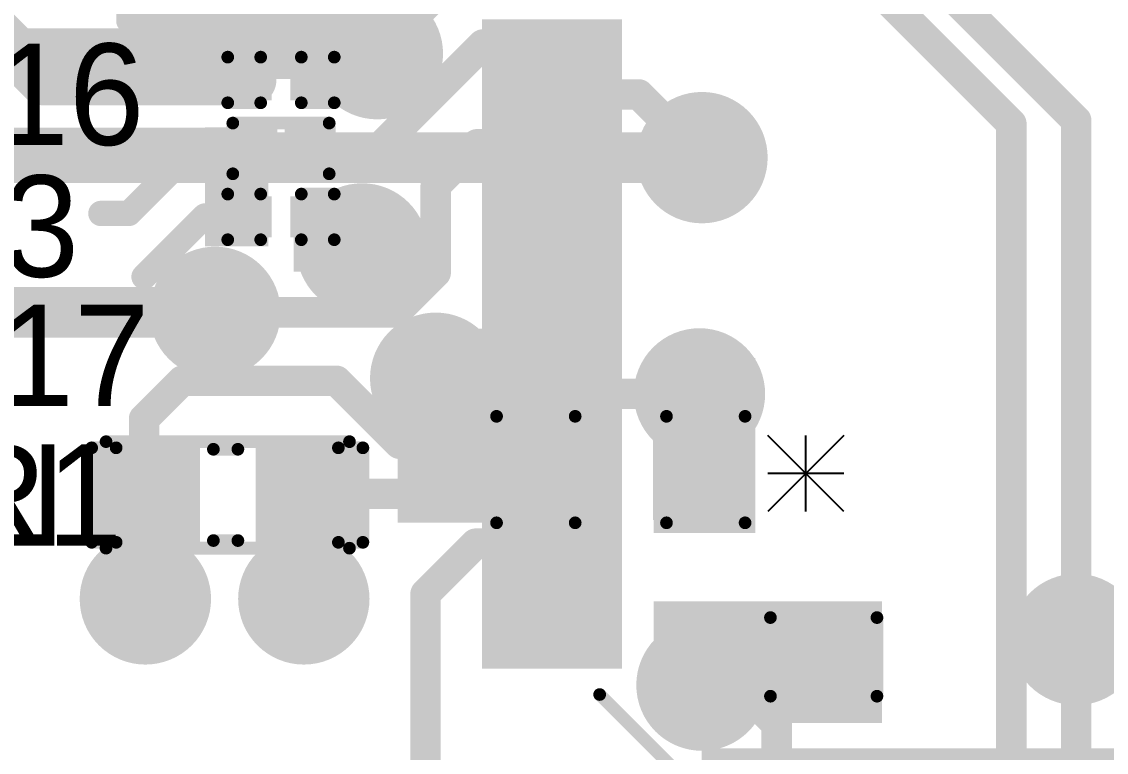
# Model space of a CAD drawing. Header units: millimetres. Extents: x 2.17 to 4.96, y 1.49 to 4.34.
# Drawn here: x 3.0847 to 3.5124, y 2.4945 to 2.7826 of the extents above; entities that cross this region are included whole.
import ezdxf

# ---------------------------------------------------------------- set-up
doc = ezdxf.new("R2010")
doc.units = ezdxf.units.MM
doc.header["$MEASUREMENT"] = 0
for name, color, linetype in [('BottomLayer', 5, 'Continuous'), ('BottomOverlay', 54, 'Continuous'), ('BottomPaste', 16, 'Continuous'), ('BottomSolder', 6, 'Continuous'), ('InternalPlane1', 76, 'Continuous'), ('InternalPlane2', 16, 'Continuous'), ('Mechanical2', 216, 'Continuous'), ('MultiLayer', 9, 'Continuous'), ('TopLayer', 1, 'Continuous'), ('TopOverlay', 2, 'Continuous'), ('TopPaste', 8, 'Continuous'), ('TopSolder', 216, 'Continuous'), ('ViaHoleLayer', 16, 'Continuous')]:
    doc.layers.add(name, color=color, linetype=linetype)

# ---------------------------------------------------------------- blocks, each defined once
blk = doc.blocks.new('ECS__327_7_34B_C_TR_4')
at = {"layer": 'TopLayer'}
for points in [[(-0.07087, -0.0374), (-0.02756, -0.0374), (-0.07087, 0.0374), (-0.02756, 0.0374)], [(0.02756, -0.0374), (0.07087, -0.0374), (0.02756, 0.0374), (0.07087, 0.0374)]]:
    blk.add_solid(points, dxfattribs=at)
at = {"layer": 'TopOverlay', "const_width": 0.00787}
for points in [[(-0.026, 0.043), (-0.076, 0.043)], [(-0.076, -0.043), (-0.076, 0.043)], [(0.076, 0.043), (0.026, 0.043)], [(0.076, -0.043), (0.076, 0.043)], [(-0.026, -0.043), (-0.076, -0.043)], [(0.076, -0.043), (0.026, -0.043)]]:
    blk.add_lwpolyline(points, dxfattribs=at)
at = {"layer": 'TopOverlay', "const_width": 0.00394}
for points in [[(-0.07797, 0.043, 1), (-0.07403, 0.043, 1)], [(-0.07797, 0.043, 1), (-0.07403, 0.043, 1)], [(-0.02797, 0.043, 1), (-0.02403, 0.043, 1)], [(0.02403, 0.043, 1), (0.02797, 0.043, 1)], [(0.07403, 0.043, 1), (0.07797, 0.043, 1)], [(0.07403, 0.043, 1), (0.07797, 0.043, 1)], [(-0.07797, -0.043, 1), (-0.07403, -0.043, 1)], [(-0.07797, -0.043, 1), (-0.07403, -0.043, 1)], [(-0.02797, -0.043, 1), (-0.02403, -0.043, 1)], [(0.02403, -0.043, 1), (0.02797, -0.043, 1)], [(0.07403, -0.043, 1), (0.07797, -0.043, 1)], [(0.07403, -0.043, 1), (0.07797, -0.043, 1)]]:
    blk.add_lwpolyline(points, format="xyb", close=True, dxfattribs=at)
at = {"layer": 'TopPaste'}
for points in [[(-0.07087, -0.0374), (-0.02756, -0.0374), (-0.07087, 0.0374), (-0.02756, 0.0374)], [(0.02756, -0.0374), (0.07087, -0.0374), (0.02756, 0.0374), (0.07087, 0.0374)]]:
    blk.add_solid(points, dxfattribs=at)
at = {"layer": 'TopSolder'}
for points in [[(-0.07487, -0.0414), (-0.02356, -0.0414), (-0.07487, 0.0414), (-0.02356, 0.0414)], [(0.02356, -0.0414), (0.07487, -0.0414), (0.02356, 0.0414), (0.07487, 0.0414)]]:
    blk.add_solid(points, dxfattribs=at)
blk = doc.blocks.new('LQFP_100_16')
at = {"layer": 'TopLayer'}
for points in [[(-0.32874, -0.00591), (-0.2815, -0.00591), (-0.32874, 0.00591), (-0.2815, 0.00591)], [(-0.32874, -0.02559), (-0.2815, -0.02559), (-0.32874, -0.01378), (-0.2815, -0.01378)], [(-0.32874, -0.04528), (-0.2815, -0.04528), (-0.32874, -0.03346), (-0.2815, -0.03346)], [(-0.32874, -0.06496), (-0.2815, -0.06496), (-0.32874, -0.05315), (-0.2815, -0.05315)], [(-0.32874, -0.08465), (-0.2815, -0.08465), (-0.32874, -0.07283), (-0.2815, -0.07283)], [(-0.32874, -0.10433), (-0.2815, -0.10433), (-0.32874, -0.09252), (-0.2815, -0.09252)], [(-0.32874, -0.12402), (-0.2815, -0.12402), (-0.32874, -0.1122), (-0.2815, -0.1122)], [(-0.32874, -0.1437), (-0.2815, -0.1437), (-0.32874, -0.13189), (-0.2815, -0.13189)], [(-0.32874, -0.16339), (-0.2815, -0.16339), (-0.32874, -0.15157), (-0.2815, -0.15157)], [(-0.32874, -0.18307), (-0.2815, -0.18307), (-0.32874, -0.17126), (-0.2815, -0.17126)], [(-0.32874, -0.20276), (-0.2815, -0.20276), (-0.32874, -0.19094), (-0.2815, -0.19094)], [(-0.32874, -0.22244), (-0.2815, -0.22244), (-0.32874, -0.21063), (-0.2815, -0.21063)], [(-0.32874, -0.24213), (-0.2815, -0.24213), (-0.32874, -0.23031), (-0.2815, -0.23031)]]:
    blk.add_solid(points, dxfattribs=at)
at = {"layer": 'TopOverlay', "const_width": 0.005}
blk.add_lwpolyline([(-0.28634, -0.25634), (-0.25634, -0.28634)], dxfattribs=at)
at = {"layer": 'TopOverlay', "const_width": 0.0025}
blk.add_lwpolyline([(-0.28759, -0.25634, 1), (-0.28509, -0.25634, 1)], format="xyb", close=True, dxfattribs=at)
at = {"layer": 'TopPaste'}
for points in [[(-0.32874, -0.00591), (-0.2815, -0.00591), (-0.32874, 0.00591), (-0.2815, 0.00591)], [(-0.32874, -0.02559), (-0.2815, -0.02559), (-0.32874, -0.01378), (-0.2815, -0.01378)], [(-0.32874, -0.04528), (-0.2815, -0.04528), (-0.32874, -0.03346), (-0.2815, -0.03346)], [(-0.32874, -0.06496), (-0.2815, -0.06496), (-0.32874, -0.05315), (-0.2815, -0.05315)], [(-0.32874, -0.08465), (-0.2815, -0.08465), (-0.32874, -0.07283), (-0.2815, -0.07283)], [(-0.32874, -0.10433), (-0.2815, -0.10433), (-0.32874, -0.09252), (-0.2815, -0.09252)], [(-0.32874, -0.12402), (-0.2815, -0.12402), (-0.32874, -0.1122), (-0.2815, -0.1122)], [(-0.32874, -0.1437), (-0.2815, -0.1437), (-0.32874, -0.13189), (-0.2815, -0.13189)], [(-0.32874, -0.16339), (-0.2815, -0.16339), (-0.32874, -0.15157), (-0.2815, -0.15157)], [(-0.32874, -0.18307), (-0.2815, -0.18307), (-0.32874, -0.17126), (-0.2815, -0.17126)], [(-0.32874, -0.20276), (-0.2815, -0.20276), (-0.32874, -0.19094), (-0.2815, -0.19094)], [(-0.32874, -0.22244), (-0.2815, -0.22244), (-0.32874, -0.21063), (-0.2815, -0.21063)], [(-0.32874, -0.24213), (-0.2815, -0.24213), (-0.32874, -0.23031), (-0.2815, -0.23031)]]:
    blk.add_solid(points, dxfattribs=at)
at = {"layer": 'TopSolder'}
for points in [[(-0.33274, -0.00991), (-0.2775, -0.00991), (-0.33274, 0.00991), (-0.2775, 0.00991)], [(-0.33274, -0.02959), (-0.2775, -0.02959), (-0.33274, -0.00978), (-0.2775, -0.00978)], [(-0.33274, -0.04928), (-0.2775, -0.04928), (-0.33274, -0.02946), (-0.2775, -0.02946)], [(-0.33274, -0.06896), (-0.2775, -0.06896), (-0.33274, -0.04915), (-0.2775, -0.04915)], [(-0.33274, -0.08865), (-0.2775, -0.08865), (-0.33274, -0.06883), (-0.2775, -0.06883)], [(-0.33274, -0.10833), (-0.2775, -0.10833), (-0.33274, -0.08852), (-0.2775, -0.08852)], [(-0.33274, -0.12802), (-0.2775, -0.12802), (-0.33274, -0.1082), (-0.2775, -0.1082)], [(-0.33274, -0.1477), (-0.2775, -0.1477), (-0.33274, -0.12789), (-0.2775, -0.12789)], [(-0.33274, -0.16739), (-0.2775, -0.16739), (-0.33274, -0.14757), (-0.2775, -0.14757)], [(-0.33274, -0.18707), (-0.2775, -0.18707), (-0.33274, -0.16726), (-0.2775, -0.16726)], [(-0.33274, -0.20676), (-0.2775, -0.20676), (-0.33274, -0.18694), (-0.2775, -0.18694)], [(-0.33274, -0.22644), (-0.2775, -0.22644), (-0.33274, -0.20663), (-0.2775, -0.20663)], [(-0.33274, -0.24613), (-0.2775, -0.24613), (-0.33274, -0.22631), (-0.2775, -0.22631)], [(-0.24613, -0.2775), (-0.24613, -0.33274), (-0.22631, -0.2775), (-0.22631, -0.33274)], [(-0.22644, -0.2775), (-0.22644, -0.33274), (-0.20663, -0.2775), (-0.20663, -0.33274)], [(-0.20676, -0.2775), (-0.20676, -0.33274), (-0.18694, -0.2775), (-0.18694, -0.33274)], [(-0.18707, -0.2775), (-0.18707, -0.33274), (-0.16726, -0.2775), (-0.16726, -0.33274)], [(-0.16739, -0.2775), (-0.16739, -0.33274), (-0.14757, -0.2775), (-0.14757, -0.33274)], [(-0.1477, -0.2775), (-0.1477, -0.33274), (-0.12789, -0.2775), (-0.12789, -0.33274)], [(-0.12802, -0.2775), (-0.12802, -0.33274), (-0.1082, -0.2775), (-0.1082, -0.33274)], [(-0.10833, -0.2775), (-0.10833, -0.33274), (-0.08852, -0.2775), (-0.08852, -0.33274)], [(-0.08865, -0.2775), (-0.08865, -0.33274), (-0.06883, -0.2775), (-0.06883, -0.33274)]]:
    blk.add_solid(points, dxfattribs=at)
blk = doc.blocks.new('R___0201_23')
at = {"layer": 'TopLayer'}
for points in [[(-0.01614, -0.00728), (-0.00551, -0.00728), (-0.01614, 0.00728), (-0.00551, 0.00728)], [(0.00551, -0.00728), (0.01614, -0.00728), (0.00551, 0.00728), (0.01614, 0.00728)]]:
    blk.add_solid(points, dxfattribs=at)
at = {"layer": 'TopOverlay', "const_width": 0.005}
for points in [[(0.019, 0.01), (-0.019, 0.01)], [(-0.019, 0.01), (-0.019, -0.01)], [(0.019, 0.01), (0.019, -0.01)], [(0.019, -0.01), (-0.019, -0.01)]]:
    blk.add_lwpolyline(points, dxfattribs=at)
at = {"layer": 'TopOverlay', "const_width": 0.0025}
for points in [[(-0.02025, 0.01, 1), (-0.01775, 0.01, 1)], [(-0.02025, 0.01, 1), (-0.01775, 0.01, 1)], [(0.01775, 0.01, 1), (0.02025, 0.01, 1)], [(0.01775, 0.01, 1), (0.02025, 0.01, 1)], [(-0.02025, -0.01, 1), (-0.01775, -0.01, 1)], [(-0.02025, -0.01, 1), (-0.01775, -0.01, 1)], [(0.01775, -0.01, 1), (0.02025, -0.01, 1)], [(0.01775, -0.01, 1), (0.02025, -0.01, 1)]]:
    blk.add_lwpolyline(points, format="xyb", close=True, dxfattribs=at)
at = {"layer": 'TopPaste'}
for points in [[(-0.01614, -0.00728), (-0.00551, -0.00728), (-0.01614, 0.00728), (-0.00551, 0.00728)], [(0.00551, -0.00728), (0.01614, -0.00728), (0.00551, 0.00728), (0.01614, 0.00728)]]:
    blk.add_solid(points, dxfattribs=at)
at = {"layer": 'TopSolder'}
for points in [[(-0.02014, -0.01128), (-0.00151, -0.01128), (-0.02014, 0.01128), (-0.00151, 0.01128)], [(0.00151, -0.01128), (0.02014, -0.01128), (0.00151, 0.01128), (0.02014, 0.01128)]]:
    blk.add_solid(points, dxfattribs=at)
blk = doc.blocks.new('R__0603_25')
at = {"layer": 'TopLayer'}
for points in [[(-0.045, 0.0175), (-0.045, -0.0175), (-0.015, 0.0175), (-0.015, -0.0175)], [(0.015, 0.0175), (0.015, -0.0175), (0.045, 0.0175), (0.045, -0.0175)]]:
    blk.add_solid(points, dxfattribs=at)
at = {"layer": 'TopOverlay', "const_width": 0.005}
for points in [[(-0.048, 0.021), (0.048, 0.021)], [(-0.048, -0.021), (-0.048, 0.021)], [(0.048, -0.021), (0.048, 0.021)], [(-0.048, -0.021), (0.048, -0.021)]]:
    blk.add_lwpolyline(points, dxfattribs=at)
at = {"layer": 'TopOverlay', "const_width": 0.0025}
for points in [[(-0.04925, 0.021, 1), (-0.04675, 0.021, 1)], [(-0.04925, 0.021, 1), (-0.04675, 0.021, 1)], [(0.04675, 0.021, 1), (0.04925, 0.021, 1)], [(0.04675, 0.021, 1), (0.04925, 0.021, 1)], [(-0.04925, -0.021, 1), (-0.04675, -0.021, 1)], [(-0.04925, -0.021, 1), (-0.04675, -0.021, 1)], [(0.04675, -0.021, 1), (0.04925, -0.021, 1)], [(0.04675, -0.021, 1), (0.04925, -0.021, 1)]]:
    blk.add_lwpolyline(points, format="xyb", close=True, dxfattribs=at)
at = {"layer": 'TopPaste'}
for points in [[(-0.045, 0.0175), (-0.045, -0.0175), (-0.015, 0.0175), (-0.015, -0.0175)], [(0.015, 0.0175), (0.015, -0.0175), (0.045, 0.0175), (0.045, -0.0175)]]:
    blk.add_solid(points, dxfattribs=at)
at = {"layer": 'TopSolder'}
for points in [[(-0.049, 0.0215), (-0.049, -0.0215), (-0.011, 0.0215), (-0.011, -0.0215)], [(0.011, 0.0215), (0.011, -0.0215), (0.049, 0.0215), (0.049, -0.0215)]]:
    blk.add_solid(points, dxfattribs=at)
blk = doc.blocks.new('IND_0603_B_26')
at = {"layer": 'BottomLayer'}
for points in [[(-0.04921, -0.01378), (-0.01575, -0.01378), (-0.04921, 0.01378), (-0.01575, 0.01378)], [(0.01575, -0.01378), (0.04921, -0.01378), (0.01575, 0.01378), (0.04921, 0.01378)]]:
    blk.add_solid(points, dxfattribs=at)
at = {"layer": 'BottomOverlay', "const_width": 0.005}
for points in [[(-0.05366, 0.01857), (-0.044, 0.01857)], [(-0.05366, -0.01869), (-0.05366, 0.01857)], [(-0.00566, 0.018), (0.004, 0.018)], [(0.04363, 0.01857), (0.05329, 0.01857)], [(0.05329, -0.01869), (0.05329, 0.01857)], [(-0.05366, -0.01869), (-0.044, -0.01869)], [(-0.00566, -0.018), (0.004, -0.018)], [(0.04363, -0.01869), (0.05329, -0.01869)]]:
    blk.add_lwpolyline(points, dxfattribs=at)
at = {"layer": 'BottomOverlay', "const_width": 0.0025}
for points in [[(-0.05491, 0.01857, 1), (-0.05241, 0.01857, 1)], [(-0.05491, 0.01857, 1), (-0.05241, 0.01857, 1)], [(-0.04525, 0.01857, 1), (-0.04275, 0.01857, 1)], [(-0.00691, 0.018, 1), (-0.00441, 0.018, 1)], [(0.00275, 0.018, 1), (0.00525, 0.018, 1)], [(0.04238, 0.01857, 1), (0.04488, 0.01857, 1)], [(0.05204, 0.01857, 1), (0.05454, 0.01857, 1)], [(0.05204, 0.01857, 1), (0.05454, 0.01857, 1)], [(-0.05491, -0.01869, 1), (-0.05241, -0.01869, 1)], [(-0.05491, -0.01869, 1), (-0.05241, -0.01869, 1)], [(-0.04525, -0.01869, 1), (-0.04275, -0.01869, 1)], [(-0.00691, -0.018, 1), (-0.00441, -0.018, 1)], [(0.00275, -0.018, 1), (0.00525, -0.018, 1)], [(0.04238, -0.01869, 1), (0.04488, -0.01869, 1)], [(0.05204, -0.01869, 1), (0.05454, -0.01869, 1)], [(0.05204, -0.01869, 1), (0.05454, -0.01869, 1)]]:
    blk.add_lwpolyline(points, format="xyb", close=True, dxfattribs=at)
at = {"layer": 'BottomPaste'}
for points in [[(-0.04921, -0.01378), (-0.01575, -0.01378), (-0.04921, 0.01378), (-0.01575, 0.01378)], [(0.01575, -0.01378), (0.04921, -0.01378), (0.01575, 0.01378), (0.04921, 0.01378)]]:
    blk.add_solid(points, dxfattribs=at)
at = {"layer": 'BottomSolder'}
for points in [[(-0.05321, -0.01778), (-0.01175, -0.01778), (-0.05321, 0.01778), (-0.01175, 0.01778)], [(0.01175, -0.01778), (0.05321, -0.01778), (0.01175, 0.01778), (0.05321, 0.01778)]]:
    blk.add_solid(points, dxfattribs=at)
blk = doc.blocks.new('CAP_0201_38')
at = {"layer": 'TopLayer'}
for points in [[(-0.01772, -0.00591), (-0.00591, -0.00591), (-0.01772, 0.00591), (-0.00591, 0.00591)], [(0.00591, -0.00591), (0.01772, -0.00591), (0.00591, 0.00591), (0.01772, 0.00591)]]:
    blk.add_solid(points, dxfattribs=at)
at = {"layer": 'TopOverlay', "const_width": 0.005}
for points in [[(-0.021, 0.009), (-0.021, -0.009)], [(-0.008, 0.009), (-0.021, 0.009)], [(0.021, 0.009), (0.008, 0.009)], [(0.021, 0.009), (0.021, -0.009)], [(-0.008, -0.009), (-0.021, -0.009)], [(0.021, -0.009), (0.008, -0.009)]]:
    blk.add_lwpolyline(points, dxfattribs=at)
at = {"layer": 'TopOverlay', "const_width": 0.0025}
for points in [[(-0.02225, 0.009, 1), (-0.01975, 0.009, 1)], [(-0.02225, 0.009, 1), (-0.01975, 0.009, 1)], [(-0.00925, 0.009, 1), (-0.00675, 0.009, 1)], [(0.00675, 0.009, 1), (0.00925, 0.009, 1)], [(0.01975, 0.009, 1), (0.02225, 0.009, 1)], [(0.01975, 0.009, 1), (0.02225, 0.009, 1)], [(-0.02225, -0.009, 1), (-0.01975, -0.009, 1)], [(-0.02225, -0.009, 1), (-0.01975, -0.009, 1)], [(-0.00925, -0.009, 1), (-0.00675, -0.009, 1)], [(0.00675, -0.009, 1), (0.00925, -0.009, 1)], [(0.01975, -0.009, 1), (0.02225, -0.009, 1)], [(0.01975, -0.009, 1), (0.02225, -0.009, 1)]]:
    blk.add_lwpolyline(points, format="xyb", close=True, dxfattribs=at)
at = {"layer": 'TopPaste'}
for points in [[(-0.01772, -0.00591), (-0.00591, -0.00591), (-0.01772, 0.00591), (-0.00591, 0.00591)], [(0.00591, -0.00591), (0.01772, -0.00591), (0.00591, 0.00591), (0.01772, 0.00591)]]:
    blk.add_solid(points, dxfattribs=at)
at = {"layer": 'TopSolder'}
for points in [[(-0.01988, -0.00807), (-0.00374, -0.00807), (-0.01988, 0.00807), (-0.00374, 0.00807)], [(0.00374, -0.00807), (0.01988, -0.00807), (0.00374, 0.00807), (0.01988, 0.00807)]]:
    blk.add_solid(points, dxfattribs=at)
blk = doc.blocks.new('CAP_0201_39')
at = {"layer": 'TopLayer'}
for points in [[(-0.01772, -0.00591), (-0.00591, -0.00591), (-0.01772, 0.00591), (-0.00591, 0.00591)], [(0.00591, -0.00591), (0.01772, -0.00591), (0.00591, 0.00591), (0.01772, 0.00591)]]:
    blk.add_solid(points, dxfattribs=at)
at = {"layer": 'TopOverlay', "const_width": 0.005}
for points in [[(-0.021, -0.009), (-0.021, 0.009)], [(-0.021, 0.009), (-0.008, 0.009)], [(0.008, 0.009), (0.021, 0.009)], [(0.021, -0.009), (0.021, 0.009)], [(-0.021, -0.009), (-0.008, -0.009)], [(0.008, -0.009), (0.021, -0.009)]]:
    blk.add_lwpolyline(points, dxfattribs=at)
at = {"layer": 'TopOverlay', "const_width": 0.0025}
for points in [[(-0.02225, 0.009, 1), (-0.01975, 0.009, 1)], [(-0.02225, 0.009, 1), (-0.01975, 0.009, 1)], [(-0.00925, 0.009, 1), (-0.00675, 0.009, 1)], [(0.00675, 0.009, 1), (0.00925, 0.009, 1)], [(0.01975, 0.009, 1), (0.02225, 0.009, 1)], [(0.01975, 0.009, 1), (0.02225, 0.009, 1)], [(-0.02225, -0.009, 1), (-0.01975, -0.009, 1)], [(-0.02225, -0.009, 1), (-0.01975, -0.009, 1)], [(-0.00925, -0.009, 1), (-0.00675, -0.009, 1)], [(0.00675, -0.009, 1), (0.00925, -0.009, 1)], [(0.01975, -0.009, 1), (0.02225, -0.009, 1)], [(0.01975, -0.009, 1), (0.02225, -0.009, 1)]]:
    blk.add_lwpolyline(points, format="xyb", close=True, dxfattribs=at)
at = {"layer": 'TopPaste'}
for points in [[(-0.01772, -0.00591), (-0.00591, -0.00591), (-0.01772, 0.00591), (-0.00591, 0.00591)], [(0.00591, -0.00591), (0.01772, -0.00591), (0.00591, 0.00591), (0.01772, 0.00591)]]:
    blk.add_solid(points, dxfattribs=at)
at = {"layer": 'TopSolder'}
for points in [[(-0.01988, -0.00807), (-0.00374, -0.00807), (-0.01988, 0.00807), (-0.00374, 0.00807)], [(0.00374, -0.00807), (0.01988, -0.00807), (0.00374, 0.00807), (0.01988, 0.00807)]]:
    blk.add_solid(points, dxfattribs=at)
blk = doc.blocks.new('C__0603_B_44')
at = {"layer": 'BottomLayer'}
for points in [[(-0.015, -0.0175), (-0.015, 0.0175), (-0.045, -0.0175), (-0.045, 0.0175)], [(0.045, -0.0175), (0.045, 0.0175), (0.015, -0.0175), (0.015, 0.0175)]]:
    blk.add_solid(points, dxfattribs=at)
at = {"layer": 'BottomOverlay', "const_width": 0.005}
for points in [[(-0.049, -0.021), (-0.049, 0.021)], [(-0.049, 0.021), (-0.018, 0.021)], [(0.018, 0.021), (0.049, 0.021)], [(0.049, -0.021), (0.049, 0.021)], [(-0.049, -0.021), (-0.018, -0.021)], [(0.018, -0.021), (0.049, -0.021)]]:
    blk.add_lwpolyline(points, dxfattribs=at)
at = {"layer": 'BottomOverlay', "const_width": 0.0025}
for points in [[(-0.05025, 0.021, 1), (-0.04775, 0.021, 1)], [(-0.05025, 0.021, 1), (-0.04775, 0.021, 1)], [(-0.01925, 0.021, 1), (-0.01675, 0.021, 1)], [(0.01675, 0.021, 1), (0.01925, 0.021, 1)], [(0.04775, 0.021, 1), (0.05025, 0.021, 1)], [(0.04775, 0.021, 1), (0.05025, 0.021, 1)], [(-0.05025, -0.021, 1), (-0.04775, -0.021, 1)], [(-0.05025, -0.021, 1), (-0.04775, -0.021, 1)], [(-0.01925, -0.021, 1), (-0.01675, -0.021, 1)], [(0.01675, -0.021, 1), (0.01925, -0.021, 1)], [(0.04775, -0.021, 1), (0.05025, -0.021, 1)], [(0.04775, -0.021, 1), (0.05025, -0.021, 1)]]:
    blk.add_lwpolyline(points, format="xyb", close=True, dxfattribs=at)
at = {"layer": 'BottomPaste'}
for points in [[(-0.015, -0.0175), (-0.015, 0.0175), (-0.045, -0.0175), (-0.045, 0.0175)], [(0.045, -0.0175), (0.045, 0.0175), (0.015, -0.0175), (0.015, 0.0175)]]:
    blk.add_solid(points, dxfattribs=at)
at = {"layer": 'BottomSolder'}
for points in [[(-0.01264, -0.01986), (-0.01264, 0.01986), (-0.04736, -0.01986), (-0.04736, 0.01986)], [(0.04736, -0.01986), (0.04736, 0.01986), (0.01264, -0.01986), (0.01264, 0.01986)]]:
    blk.add_solid(points, dxfattribs=at)
blk = doc.blocks.new('C__0603_B_50')
at = {"layer": 'BottomLayer'}
for points in [[(-0.015, -0.0175), (-0.015, 0.0175), (-0.045, -0.0175), (-0.045, 0.0175)], [(0.045, -0.0175), (0.045, 0.0175), (0.015, -0.0175), (0.015, 0.0175)]]:
    blk.add_solid(points, dxfattribs=at)
at = {"layer": 'BottomOverlay', "const_width": 0.005}
for points in [[(-0.049, 0.021), (-0.049, -0.021)], [(-0.049, 0.021), (-0.018, 0.021)], [(0.018, 0.021), (0.049, 0.021)], [(0.049, 0.021), (0.049, -0.021)], [(-0.049, -0.021), (-0.018, -0.021)], [(0.018, -0.021), (0.049, -0.021)]]:
    blk.add_lwpolyline(points, dxfattribs=at)
at = {"layer": 'BottomOverlay', "const_width": 0.0025}
for points in [[(-0.05025, 0.021, 1), (-0.04775, 0.021, 1)], [(-0.05025, 0.021, 1), (-0.04775, 0.021, 1)], [(-0.01925, 0.021, 1), (-0.01675, 0.021, 1)], [(0.01675, 0.021, 1), (0.01925, 0.021, 1)], [(0.04775, 0.021, 1), (0.05025, 0.021, 1)], [(0.04775, 0.021, 1), (0.05025, 0.021, 1)], [(-0.05025, -0.021, 1), (-0.04775, -0.021, 1)], [(-0.05025, -0.021, 1), (-0.04775, -0.021, 1)], [(-0.01925, -0.021, 1), (-0.01675, -0.021, 1)], [(0.01675, -0.021, 1), (0.01925, -0.021, 1)], [(0.04775, -0.021, 1), (0.05025, -0.021, 1)], [(0.04775, -0.021, 1), (0.05025, -0.021, 1)]]:
    blk.add_lwpolyline(points, format="xyb", close=True, dxfattribs=at)
at = {"layer": 'BottomPaste'}
for points in [[(-0.015, -0.0175), (-0.015, 0.0175), (-0.045, -0.0175), (-0.045, 0.0175)], [(0.045, -0.0175), (0.045, 0.0175), (0.015, -0.0175), (0.015, 0.0175)]]:
    blk.add_solid(points, dxfattribs=at)
at = {"layer": 'BottomSolder'}
for points in [[(-0.01264, -0.01986), (-0.01264, 0.01986), (-0.04736, -0.01986), (-0.04736, 0.01986)], [(0.04736, -0.01986), (0.04736, 0.01986), (0.01264, -0.01986), (0.01264, 0.01986)]]:
    blk.add_solid(points, dxfattribs=at)

msp = doc.modelspace()

# ---------------------------------------------------------------- linework, layer by layer
at = {"layer": 'BottomLayer'}
for points, const_width in [([(3.148, 3.06938), (3.475, 2.74238)], 0.012), ([(3.223, 3.02125), (3.50057, 2.74368)], 0.012), ([(2.929, 2.77), (3.225, 2.77)], 0.02), ([(3.475, 2.483), (3.475, 2.74238)], 0.012), ([(3.50057, 2.539), (3.50057, 2.74368)], 0.012), ([(2.761, 2.729), (3.353, 2.729)], 0.02), ([(2.731, 2.668), (3.161, 2.668)], 0.02), ([(3.13352, 2.555), (3.13352, 2.596)], 0.025), ([(3.196, 2.59352), (3.19848, 2.596)], 0.025), ([(3.40063, 2.529), (3.401, 2.52863)], 0.025)]:
    msp.add_lwpolyline(points, dxfattribs=dict(at, const_width=const_width))
for points, const_width in [([(3.21909, 2.77, 1), (3.23091, 2.77, 1)], 0.01181), ([(3.22, 2.77, 1), (3.23, 2.77, 1)], 0.01), ([(3.472, 2.74238, 1), (3.478, 2.74238, 1)], 0.006), ([(3.472, 2.74238, 1), (3.478, 2.74238, 1)], 0.006), ([(3.49757, 2.74368, 1), (3.50357, 2.74368, 1)], 0.006), ([(3.49757, 2.74368, 1), (3.50357, 2.74368, 1)], 0.006), ([(3.34709, 2.729, 1), (3.35891, 2.729, 1)], 0.01181), ([(3.348, 2.729, 1), (3.358, 2.729, 1)], 0.01), ([(3.21309, 2.693, 1), (3.22491, 2.693, 1)], 0.01181), ([(3.15509, 2.668, 1), (3.16691, 2.668, 1)], 0.01181), ([(3.156, 2.668, 1), (3.166, 2.668, 1)], 0.01), ([(3.24209, 2.642, 1), (3.25391, 2.642, 1)], 0.01181), ([(3.34609, 2.63583, 1), (3.35791, 2.63583, 1)], 0.01181), ([(3.12727, 2.596, 1), (3.13977, 2.596, 1)], 0.0125), ([(3.18975, 2.59352, 1), (3.20225, 2.59352, 1)], 0.0125), ([(3.19223, 2.596, 1), (3.20473, 2.596, 1)], 0.0125), ([(3.12727, 2.555, 1), (3.13977, 2.555, 1)], 0.0125), ([(3.12761, 2.555, 1), (3.13942, 2.555, 1)], 0.01181), ([(3.19009, 2.555, 1), (3.20191, 2.555, 1)], 0.01181), ([(3.49467, 2.539, 1), (3.50648, 2.539, 1)], 0.01181), ([(3.49757, 2.539, 1), (3.50357, 2.539, 1)], 0.006), ([(3.39438, 2.529, 1), (3.40688, 2.529, 1)], 0.0125), ([(3.39475, 2.52863, 1), (3.40725, 2.52863, 1)], 0.0125), ([(3.34709, 2.521, 1), (3.35891, 2.521, 1)], 0.01181)]:
    msp.add_lwpolyline(points, format="xyb", close=True, dxfattribs=dict(at, const_width=const_width))
for points in [[(3.233, 2.585), (3.308, 2.585), (3.233, 2.656), (3.308, 2.656)], [(3.334, 2.581), (3.374, 2.581), (3.334, 2.65), (3.374, 2.65)], [(3.179, 2.54), (3.215, 2.54), (3.179, 2.61), (3.215, 2.61)], [(3.334, 2.506), (3.424, 2.506), (3.334, 2.554), (3.424, 2.554)]]:
    msp.add_solid(points, dxfattribs=at)
at = {"layer": 'BottomOverlay'}
for p, q in [((3.409, 2.61949), (3.37901, 2.5895)), ((3.409, 2.5895), (3.37901, 2.61949)), ((3.394, 2.5895), (3.394, 2.61949)), ((3.409, 2.60449), (3.37901, 2.60449))]:
    msp.add_line(p, q, dxfattribs=at)
at = {"layer": 'InternalPlane1', "const_width": 0.04}
msp.add_lwpolyline([(4.93976, 2.51612, -6.760445), (4.93618, 3.32971)], format="xyb", dxfattribs=at)
at = {"layer": 'InternalPlane1', "const_width": 0.02591}
for points in [[(3.21205, 2.77, 1), (3.23795, 2.77, 1)], [(3.34005, 2.729, 1), (3.36595, 2.729, 1)], [(3.20605, 2.693, 1), (3.23195, 2.693, 1)], [(3.14805, 2.668, 1), (3.17395, 2.668, 1)], [(3.33905, 2.63583, 1), (3.36495, 2.63583, 1)], [(3.18305, 2.555, 1), (3.20895, 2.555, 1)], [(3.48762, 2.539, 1), (3.51353, 2.539, 1)], [(3.34005, 2.521, 1), (3.36595, 2.521, 1)]]:
    msp.add_lwpolyline(points, format="xyb", close=True, dxfattribs=at)
at = {"layer": 'InternalPlane2', "const_width": 0.04}
msp.add_lwpolyline([(4.93976, 2.51612, -6.760445), (4.93618, 3.32971)], format="xyb", dxfattribs=at)
at = {"layer": 'InternalPlane2', "const_width": 0.02591}
for points in [[(3.21205, 2.77, 1), (3.23795, 2.77, 1)], [(3.34005, 2.729, 1), (3.36595, 2.729, 1)], [(3.14805, 2.668, 1), (3.17395, 2.668, 1)], [(3.23505, 2.642, 1), (3.26095, 2.642, 1)], [(3.12057, 2.555, 1), (3.14647, 2.555, 1)], [(3.18305, 2.555, 1), (3.20895, 2.555, 1)], [(3.48762, 2.539, 1), (3.51353, 2.539, 1)]]:
    msp.add_lwpolyline(points, format="xyb", close=True, dxfattribs=at)
at = {"layer": 'Mechanical2', "const_width": 0.015}
msp.add_lwpolyline([(4.9336, 2.5218, -6.818913), (4.92995, 3.32439)], format="xyb", dxfattribs=at)
at = {"layer": 'MultiLayer', "const_width": 0.01181}
for points in [[(3.21909, 2.77, 1), (3.23091, 2.77, 1)], [(3.34709, 2.729, 1), (3.35891, 2.729, 1)], [(3.21309, 2.693, 1), (3.22491, 2.693, 1)], [(3.15509, 2.668, 1), (3.16691, 2.668, 1)], [(3.24209, 2.642, 1), (3.25391, 2.642, 1)], [(3.34609, 2.63583, 1), (3.35791, 2.63583, 1)], [(3.12761, 2.555, 1), (3.13942, 2.555, 1)], [(3.19009, 2.555, 1), (3.20191, 2.555, 1)], [(3.49467, 2.539, 1), (3.50648, 2.539, 1)], [(3.34709, 2.521, 1), (3.35891, 2.521, 1)]]:
    msp.add_lwpolyline(points, format="xyb", close=True, dxfattribs=at)
at = {"layer": 'TopLayer'}
for points, const_width in [([(3.054, 2.799), (3.09337, 2.75963)], 0.02), ([(3.225, 2.77), (3.24831, 2.79332)], 0.012), ([(3.21463, 2.75963), (3.225, 2.77)], 0.012), ([(3.22563, 2.73263), (3.26663, 2.77363)], 0.012), ([(3.26663, 2.77363), (3.29388, 2.77363)], 0.012), ([(3.09337, 2.75963), (3.17519, 2.75963)], 0.02), ([(3.19881, 2.75963), (3.21463, 2.75963)], 0.012), ([(3.29388, 2.75394), (3.32806, 2.75394)], 0.012), ([(3.32806, 2.75394), (3.353, 2.729)], 0.012), ([(2.95182, 2.73082), (3.16418, 2.73082)], 0.02), ([(3.20383, 2.73263), (3.22563, 2.73263)], 0.012), ([(3.248, 2.718), (3.26426, 2.73426)], 0.012), ([(3.26426, 2.73426), (3.29388, 2.73426)], 0.012), ([(3.248, 2.68362), (3.248, 2.718)], 0.012), ([(3.23238, 2.668), (3.248, 2.68362)], 0.012), ([(3.161, 2.668), (3.23238, 2.668)], 0.012), ([(3.248, 2.642), (3.26152, 2.65552)], 0.012), ([(3.26152, 2.65552), (3.29388, 2.65552)], 0.012), ([(3.133, 2.626), (3.148, 2.641)], 0.012), ([(3.148, 2.641), (3.20891, 2.641)], 0.012), ([(3.20891, 2.641), (3.23376, 2.61615)], 0.012), ([(3.29388, 2.63583), (3.352, 2.63583)], 0.012), ([(3.133, 2.597), (3.133, 2.626)], 0.012), ([(3.23376, 2.61615), (3.29388, 2.61615)], 0.012), ([(3.196, 2.555), (3.196, 2.596)], 0.025), ([(3.193, 2.597), (3.19651, 2.597)], 0.012), ([(3.19651, 2.597), (3.19704, 2.59646)], 0.012), ([(3.19704, 2.59646), (3.29388, 2.59646)], 0.012), ([(3.244, 2.557), (3.26378, 2.57678)], 0.012), ([(3.26378, 2.57678), (3.29388, 2.57678)], 0.012), ([(3.244, 2.201), (3.244, 2.557)], 0.012), ([(3.5, 2.539), (3.50057, 2.53843)], 0.012), ([(3.50057, 2.46851), (3.50057, 2.53843)], 0.012), ([(3.353, 2.521), (3.367, 2.521)], 0.012), ([(3.367, 2.521), (3.38246, 2.50554)], 0.012), ([(3.38246, 2.46851), (3.38246, 2.50554)], 0.012)]:
    msp.add_lwpolyline(points, dxfattribs=dict(at, const_width=const_width))
for points, const_width in [([(3.21909, 2.77, 1), (3.23091, 2.77, 1)], 0.01181), ([(3.222, 2.77, 1), (3.228, 2.77, 1)], 0.006), ([(3.222, 2.77, 1), (3.228, 2.77, 1)], 0.006), ([(3.26363, 2.77363, 1), (3.26963, 2.77363, 1)], 0.006), ([(3.26363, 2.77363, 1), (3.26963, 2.77363, 1)], 0.006), ([(3.29088, 2.77363, 1), (3.29688, 2.77363, 1)], 0.006), ([(3.08837, 2.75963, 1), (3.09837, 2.75963, 1)], 0.01), ([(3.08837, 2.75963, 1), (3.09837, 2.75963, 1)], 0.01), ([(3.17019, 2.75963, 1), (3.18019, 2.75963, 1)], 0.01), ([(3.19581, 2.75963, 1), (3.20181, 2.75963, 1)], 0.006), ([(3.21163, 2.75963, 1), (3.21763, 2.75963, 1)], 0.006), ([(3.21163, 2.75963, 1), (3.21763, 2.75963, 1)], 0.006), ([(3.29088, 2.75394, 1), (3.29688, 2.75394, 1)], 0.006), ([(3.32506, 2.75394, 1), (3.33106, 2.75394, 1)], 0.006), ([(3.32506, 2.75394, 1), (3.33106, 2.75394, 1)], 0.006), ([(3.15918, 2.73082, 1), (3.16918, 2.73082, 1)], 0.01), ([(3.20083, 2.73263, 1), (3.20683, 2.73263, 1)], 0.006), ([(3.22263, 2.73263, 1), (3.22863, 2.73263, 1)], 0.006), ([(3.22263, 2.73263, 1), (3.22863, 2.73263, 1)], 0.006), ([(3.26126, 2.73426, 1), (3.26726, 2.73426, 1)], 0.006), ([(3.26126, 2.73426, 1), (3.26726, 2.73426, 1)], 0.006), ([(3.29088, 2.73426, 1), (3.29688, 2.73426, 1)], 0.006), ([(3.34709, 2.729, 1), (3.35891, 2.729, 1)], 0.01181), ([(3.35, 2.729, 1), (3.356, 2.729, 1)], 0.006), ([(3.245, 2.718, 1), (3.251, 2.718, 1)], 0.006), ([(3.245, 2.718, 1), (3.251, 2.718, 1)], 0.006), ([(3.21309, 2.693, 1), (3.22491, 2.693, 1)], 0.01181), ([(3.245, 2.68362, 1), (3.251, 2.68362, 1)], 0.006), ([(3.245, 2.68362, 1), (3.251, 2.68362, 1)], 0.006), ([(3.15509, 2.668, 1), (3.16691, 2.668, 1)], 0.01181), ([(3.158, 2.668, 1), (3.164, 2.668, 1)], 0.006), ([(3.22938, 2.668, 1), (3.23538, 2.668, 1)], 0.006), ([(3.22938, 2.668, 1), (3.23538, 2.668, 1)], 0.006), ([(3.25852, 2.65552, 1), (3.26452, 2.65552, 1)], 0.006), ([(3.25852, 2.65552, 1), (3.26452, 2.65552, 1)], 0.006), ([(3.29088, 2.65552, 1), (3.29688, 2.65552, 1)], 0.006), ([(3.24209, 2.642, 1), (3.25391, 2.642, 1)], 0.01181), ([(3.245, 2.642, 1), (3.251, 2.642, 1)], 0.006), ([(3.34609, 2.63583, 1), (3.35791, 2.63583, 1)], 0.01181), ([(3.145, 2.641, 1), (3.151, 2.641, 1)], 0.006), ([(3.145, 2.641, 1), (3.151, 2.641, 1)], 0.006), ([(3.20591, 2.641, 1), (3.21191, 2.641, 1)], 0.006), ([(3.20591, 2.641, 1), (3.21191, 2.641, 1)], 0.006), ([(3.29088, 2.63583, 1), (3.29688, 2.63583, 1)], 0.006), ([(3.349, 2.63583, 1), (3.355, 2.63583, 1)], 0.006), ([(3.13, 2.626, 1), (3.136, 2.626, 1)], 0.006), ([(3.13, 2.626, 1), (3.136, 2.626, 1)], 0.006), ([(3.23076, 2.61615, 1), (3.23676, 2.61615, 1)], 0.006), ([(3.23076, 2.61615, 1), (3.23676, 2.61615, 1)], 0.006), ([(3.29088, 2.61615, 1), (3.29688, 2.61615, 1)], 0.006), ([(3.18975, 2.596, 1), (3.20225, 2.596, 1)], 0.0125), ([(3.13, 2.597, 1), (3.136, 2.597, 1)], 0.006), ([(3.19, 2.597, 1), (3.196, 2.597, 1)], 0.006), ([(3.19351, 2.597, 1), (3.19951, 2.597, 1)], 0.006), ([(3.19351, 2.597, 1), (3.19951, 2.597, 1)], 0.006), ([(3.19404, 2.59646, 1), (3.20004, 2.59646, 1)], 0.006), ([(3.19404, 2.59646, 1), (3.20004, 2.59646, 1)], 0.006), ([(3.29088, 2.59646, 1), (3.29688, 2.59646, 1)], 0.006), ([(3.26078, 2.57678, 1), (3.26678, 2.57678, 1)], 0.006), ([(3.26078, 2.57678, 1), (3.26678, 2.57678, 1)], 0.006), ([(3.29088, 2.57678, 1), (3.29688, 2.57678, 1)], 0.006), ([(3.12761, 2.555, 1), (3.13942, 2.555, 1)], 0.01181), ([(3.18975, 2.555, 1), (3.20225, 2.555, 1)], 0.0125), ([(3.19009, 2.555, 1), (3.20191, 2.555, 1)], 0.01181), ([(3.241, 2.557, 1), (3.247, 2.557, 1)], 0.006), ([(3.241, 2.557, 1), (3.247, 2.557, 1)], 0.006), ([(3.49467, 2.539, 1), (3.50648, 2.539, 1)], 0.01181), ([(3.497, 2.539, 1), (3.503, 2.539, 1)], 0.006), ([(3.49757, 2.53843, 1), (3.50357, 2.53843, 1)], 0.006), ([(3.49757, 2.53843, 1), (3.50357, 2.53843, 1)], 0.006), ([(3.34709, 2.521, 1), (3.35891, 2.521, 1)], 0.01181), ([(3.35, 2.521, 1), (3.356, 2.521, 1)], 0.006), ([(3.364, 2.521, 1), (3.37, 2.521, 1)], 0.006), ([(3.364, 2.521, 1), (3.37, 2.521, 1)], 0.006), ([(3.37946, 2.50554, 1), (3.38546, 2.50554, 1)], 0.006), ([(3.37946, 2.50554, 1), (3.38546, 2.50554, 1)], 0.006)]:
    msp.add_lwpolyline(points, format="xyb", close=True, dxfattribs=dict(at, const_width=const_width))
for points in [[(3.157, 2.694), (3.182, 2.694), (3.157, 2.741), (3.182, 2.741)], [(3.192, 2.684), (3.23, 2.684), (3.192, 2.713), (3.23, 2.713)]]:
    msp.add_solid(points, dxfattribs=at)
at = {"layer": 'TopOverlay', "const_width": 0.01}
for points in [[(3.141, 2.759), (3.156, 2.759)], [(3.127, 2.707), (3.151, 2.731)], [(3.151, 2.731), (3.159, 2.731)], [(3.116, 2.707), (3.127, 2.707)], [(3.133, 2.682), (3.157, 2.706)]]:
    msp.add_lwpolyline(points, dxfattribs=at)
at = {"layer": 'TopOverlay', "const_width": 0.005}
for points in [[(3.1385, 2.759, 1), (3.1435, 2.759, 1)], [(3.1535, 2.759, 1), (3.1585, 2.759, 1)], [(3.1485, 2.731, 1), (3.1535, 2.731, 1)], [(3.1485, 2.731, 1), (3.1535, 2.731, 1)], [(3.1565, 2.731, 1), (3.1615, 2.731, 1)], [(3.1135, 2.707, 1), (3.1185, 2.707, 1)], [(3.1245, 2.707, 1), (3.1295, 2.707, 1)], [(3.1245, 2.707, 1), (3.1295, 2.707, 1)], [(3.1545, 2.706, 1), (3.1595, 2.706, 1)], [(3.1305, 2.682, 1), (3.1355, 2.682, 1)]]:
    msp.add_lwpolyline(points, format="xyb", close=True, dxfattribs=at)
at = {"layer": 'ViaHoleLayer', "const_width": 0.00591}
for points in [[(3.22205, 2.77, 1), (3.22795, 2.77, 1)], [(3.35005, 2.729, 1), (3.35595, 2.729, 1)], [(3.21605, 2.693, 1), (3.22195, 2.693, 1)], [(3.15805, 2.668, 1), (3.16395, 2.668, 1)], [(3.24505, 2.642, 1), (3.25095, 2.642, 1)], [(3.34905, 2.63583, 1), (3.35495, 2.63583, 1)], [(3.13057, 2.555, 1), (3.13647, 2.555, 1)], [(3.19305, 2.555, 1), (3.19895, 2.555, 1)], [(3.49762, 2.539, 1), (3.50353, 2.539, 1)], [(3.35005, 2.521, 1), (3.35595, 2.521, 1)]]:
    msp.add_lwpolyline(points, format="xyb", close=True, dxfattribs=at)

# ---------------------------------------------------------------- block references
for name, p in [('LQFP_100_16', (3.599, 2.77363)), ('C__0603_B_44', (3.321, 2.606))]:
    msp.add_blockref(name, p)
for name, p, rotation in [('ECS__327_7_34B_C_TR_4', (3.169, 2.85863), 270), ('CAP_0201_39', (3.187, 2.75963), 360), ('R___0201_23', (3.187, 2.73263), 180), ('CAP_0201_38', (3.187, 2.70563), 180), ('R__0603_25', (3.166, 2.596), 360), ('IND_0603_B_26', (3.166, 2.596), 360), ('C__0603_B_50', (3.401, 2.49863), 90)]:
    msp.add_blockref(name, p, dxfattribs=dict(rotation=rotation))

# ---------------------------------------------------------------- texts
at = {"layer": 'BottomOverlay', "text_generation_flag": 2}
msp.add_text('L1', height=0.04, dxfattribs=at).set_placement((3.102, 2.576))
at = {"layer": 'TopOverlay'}
for s, p in [('C16', (3.035, 2.734)), ('R3', (3.039, 2.682)), ('C17', (3.037, 2.631)), ('R1', (3.056, 2.576))]:
    msp.add_text(s, height=0.04, dxfattribs=at).set_placement(p)

doc.saveas('drawing.dxf')
